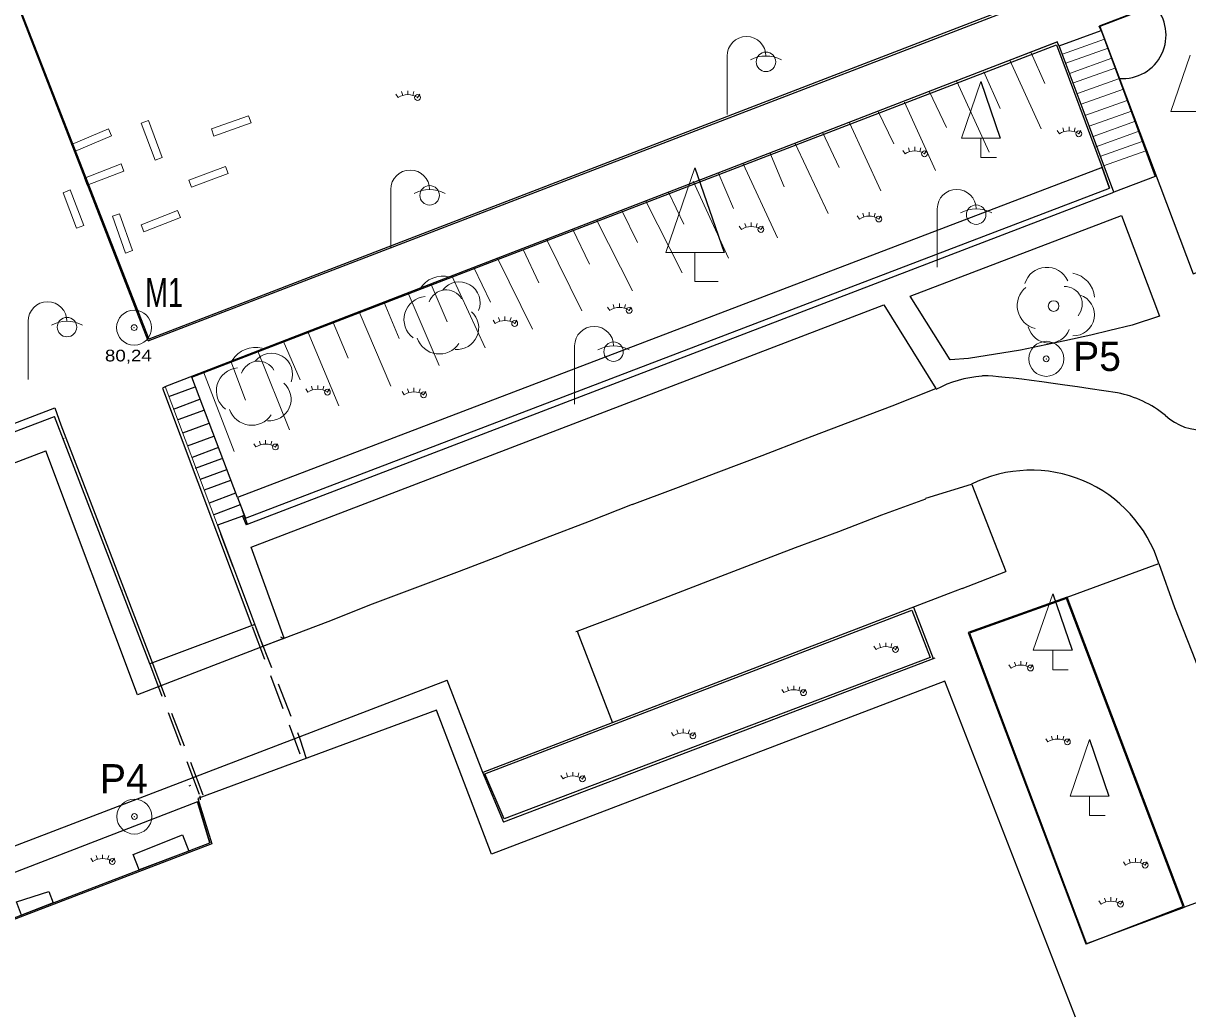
# Model space of a CAD drawing. Extents: x -89153 to -88764, y -100884 to -100462.
# Drawn here: x -88957.6 to -88897.7, y -100709.6 to -100658.8 of the extents above; entities that cross this region are included whole.
import ezdxf
from ezdxf.enums import TextEntityAlignment as Align

# ---------------------------------------------------------------- set-up
doc = ezdxf.new("R2010")
doc.units = 0
doc.header["$LTSCALE"] = 0.6
doc.header["$PDMODE"] = 32
doc.header["$PDSIZE"] = 0.3
doc.linetypes.add('MEDIUM_DASHED', pattern=[4.5, 3, -1.5])
for name, color, linetype, lineweight in [('10', 7, 'Continuous', 25), ('11', 7, 'Continuous', 25), ('12', 7, 'Continuous', 25), ('2', 7, 'Continuous', 13), ('20', 7, 'Continuous', 13), ('21', 7, 'Continuous', 13), ('22', 7, 'Continuous', 25), ('41', 7, 'Continuous', 13), ('42', 7, 'Continuous', 25)]:
    doc.layers.add(name, color=color, linetype=linetype, lineweight=lineweight)

msp = doc.modelspace()

# ---------------------------------------------------------------- linework, layer by layer
at = {"layer": '10'}
for p, q in [((-88878.47, -100649.84), (-88902.278, -100658.948)), ((-88951.174, -100675.124), (-88958.614, -100655.934)), ((-88922.089, -100666.583), (-88904.408, -100659.744)), ((-88950.293, -100677.477), (-88922.089, -100666.583)), ((-88946.065, -100684.549), (-88901.534, -100667.481)), ((-88908.825, -100682.507), (-88907.087, -100686.986)), ((-88946.33, -100684.14), (-88946.131, -100684.578)), ((-88946.065, -100684.549), (-88946.133, -100684.577)), ((-88909.328, -100687.851), (-88907.087, -100686.986)), ((-88910.795, -100691.463), (-88911.816, -100688.824)), ((-88910.738, -100691.436), (-88932.904, -100699.863)), ((-88997.713, -100716.257), (-88935.799, -100692.574)), ((-88933.976, -100697.291), (-88932.91, -100699.864)), ((-88948.998, -100697.981), (-88949.088, -100698.019)), ((-88948.63, -100698.823), (-88948.005, -100700.931)), ((-88948.48, -100698.715), (-88948.502, -100698.509)), ((-88947.899, -100700.98), (-88983.105, -100714.412)), ((-88949.086, -100701.345), (-88951.631, -100702.319))]:
    msp.add_line(p, q, dxfattribs=at)
for points in [[(-88951.174, -100675.124), (-88879.563, -100647.64), (-88895.495, -100616.436)], [(-88945.874, -100685.722), (-88913.354, -100673.269), (-88910.672, -100677.581)], [(-88945.684, -100689.698), (-88951.088, -100691.732), (-88955.99, -100679.016)], [(-89011.698, -100716.228), (-89014.706, -100708.308), (-89015.336, -100705.728), (-89002.081, -100698.211), (-88956.439, -100680.779)], [(-88944.363, -100690.338), (-88944.206, -100690.425), (-88951.725, -100693.311), (-88956.439, -100680.779)], [(-88946.33, -100684.14), (-88947.61, -100684.602), (-88945.711, -100689.667), (-88945.282, -100690.815), (-88944.18, -100690.414), (-88945.874, -100685.722)], [(-88893.134, -100702.486), (-88897.902, -100704.23), (-88903.928, -100688.304), (-88899.216, -100686.577)], [(-88909.328, -100687.851), (-88910.038, -100688.125), (-88933.968, -100697.317), (-88935.799, -100692.574)], [(-88903.928, -100688.304), (-88909.023, -100690.121), (-88902.962, -100706.121), (-88897.902, -100704.23)], [(-88903.492, -100709.886), (-88910.221, -100692.62), (-88933.523, -100701.509), (-88936.355, -100694.104), (-88948.61, -100698.641)]]:
    msp.add_lwpolyline(points, dxfattribs=at)
at = {"layer": '10', "linetype": 'MEDIUM_DASHED'}
msp.add_lwpolyline([(-88947.446, -100685.037), (-88945.711, -100689.667), (-88945.496, -100690.241), (-88943.367, -100695.582), (-88943.054, -100696.584)], dxfattribs=at)
at = {"layer": '10'}
for centre, radius, start, end in [((-88907.931, -100682.763), 5.8269, 93.80819, 118.07871), ((-88902.423, -100683.272), 5.5784, 50.55739, 78.78682), ((-88896.955, -100676.869), 2.8444, 227.43634, 320.88244), ((-88905.779, -100688.661), 6.8859, 17.61661, 116.52883)]:
    msp.add_arc(centre, radius, start, end, dxfattribs=at)
msp.add_ellipse((-88901.3758, -100678.0385), major_axis=(-6.9422, 1.0895), ratio=0.033778, start_param=4.712389, end_param=6.2831853, dxfattribs=at)
at = {"layer": '11'}
for p, q in [((-88991.673, -100692.199), (-88955.974, -100678.571)), ((-88991.333, -100692.509), (-88955.99, -100679.016))]:
    msp.add_line(p, q, dxfattribs=at)
at = {"layer": '11', "linetype": 'MEDIUM_DASHED'}
for p, q in [((-88955.516, -100680.109), (-88955.505, -100680.138)), ((-88952.546, -100687.916), (-88952.531, -100687.955)), ((-88945.828, -100689.801), (-88943.368, -100696.351)), ((-88951.106, -100691.7), (-88948.514, -100698.513)), ((-88950.935, -100691.739), (-88948.359, -100698.454))]:
    msp.add_line(p, q, dxfattribs=at)
at = {"layer": '11'}
for points in [[(-88950.326, -100677.513), (-88950.429, -100677.551), (-88945.838, -100689.775)], [(-88955.974, -100678.571), (-88955.652, -100679.442), (-88950.931, -100691.748)]]:
    msp.add_lwpolyline(points, dxfattribs=at)
at = {"layer": '12'}
for p, q in [((-88902.182, -100659.184), (-88900.957, -100662.458)), ((-88948.764, -100677.503), (-88950.119, -100678.004)), ((-88948.525, -100678.147), (-88949.88, -100678.648)), ((-88948.283, -100678.688), (-88949.638, -100679.189)), ((-88948.058, -100679.374), (-88949.413, -100679.875)), ((-88947.816, -100680.041), (-88949.171, -100680.542)), ((-88947.558, -100680.613), (-88948.913, -100681.114)), ((-88947.395, -100681.194), (-88948.75, -100681.695)), ((-88947.137, -100681.759), (-88948.492, -100682.26)), ((-88946.939, -100682.305), (-88948.294, -100682.806)), ((-88926.288, -100683.546), (-88924.046, -100682.696)), ((-88911.19, -100683.209), (-88908.855, -100682.5)), ((-88946.683, -100682.961), (-88948.038, -100683.462)), ((-88946.434, -100683.562), (-88947.789, -100684.063)), ((-88946.065, -100684.549), (-88946.235, -100684.106)), ((-88947.621, -100684.606), (-88947.61, -100684.602)), ((-88929.126, -100690.05), (-88927.294, -100694.762))]:
    msp.add_line(p, q, dxfattribs=at)
at = {"layer": '12', "lineweight": 13}
for p, q in [((-88922.089, -100666.583), (-88904.444, -100659.774)), ((-88904.177, -100660.4), (-88902.009, -100659.624)), ((-88905.074, -100661.896), (-88905.771, -100660.322)), ((-88903.996, -100660.865), (-88901.828, -100660.089)), ((-88906.882, -100660.705), (-88905.272, -100664.232)), ((-88903.803, -100661.384), (-88901.635, -100660.608)), ((-88903.596, -100661.875), (-88901.428, -100661.099)), ((-88907.379, -100663.191), (-88908.217, -100661.298)), ((-88903.403, -100662.419), (-88901.235, -100661.643)), ((-88910.129, -100664.167), (-88911.011, -100662.338)), ((-88909.602, -100661.806), (-88907.943, -100665.439)), ((-88903.208, -100662.962), (-88901.04, -100662.186)), ((-88912.298, -100662.858), (-88910.694, -100666.372)), ((-88903.016, -100663.545), (-88900.848, -100662.769)), ((-88912.839, -100665.008), (-88913.656, -100663.315)), ((-88902.796, -100664.1), (-88900.628, -100663.324)), ((-88915.116, -100663.921), (-88913.516, -100667.415)), ((-88902.589, -100664.619), (-88900.421, -100663.843)), ((-88915.648, -100666.212), (-88916.501, -100664.404)), ((-88902.447, -100665.149), (-88900.279, -100664.373)), ((-88917.91, -100664.986), (-88916.211, -100668.581)), ((-88902.242, -100665.653), (-88900.074, -100664.877)), ((-88918.481, -100667.209), (-88919.221, -100665.444)), ((-88902.06, -100666.14), (-88899.892, -100665.364)), ((-88921.089, -100668.324), (-88921.866, -100666.47)), ((-88920.579, -100666.025), (-88918.824, -100669.834)), ((-88950.293, -100677.477), (-88922.089, -100666.583)), ((-88923.15, -100666.926), (-88921.332, -100670.871)), ((-88923.629, -100669.124), (-88924.418, -100667.486)), ((-88925.601, -100667.916), (-88923.719, -100671.635)), ((-88928.122, -100668.917), (-88926.278, -100672.561)), ((-88926.021, -100670.082), (-88926.814, -100668.437)), ((-88928.492, -100671.184), (-88929.357, -100669.373)), ((-88930.691, -100669.905), (-88928.886, -100673.581)), ((-88931.09, -100672.151), (-88931.902, -100670.436)), ((-88933.213, -100670.881), (-88931.419, -100674.535)), ((-88935.557, -100671.792), (-88933.85, -100675.48)), ((-88933.578, -100673.147), (-88934.423, -100671.362)), ((-88935.809, -100674.157), (-88936.617, -100672.225)), ((-88937.803, -100672.68), (-88936.216, -100676.389)), ((-88940.324, -100673.632), (-88938.69, -100677.452)), ((-88938.264, -100675.004), (-88939.039, -100673.151)), ((-88940.896, -100676.013), (-88941.658, -100674.188)), ((-88942.944, -100674.695), (-88941.362, -100678.473)), ((-88943.357, -100677.129), (-88944.229, -100675.125)), ((-88945.539, -100675.658), (-88943.903, -100679.708)), ((-88948.334, -100676.72), (-88946.748, -100680.822)), ((-88946.176, -100678.18), (-88946.924, -100676.164)), ((-88950.293, -100677.477), (-88947.61, -100684.602))]:
    msp.add_line(p, q, dxfattribs=at)
at = {"layer": '12'}
for points in [[(-88900.957, -100662.458), (-88899.412, -100666.683), (-88901.534, -100667.481), (-88903.104, -100663.255), (-88904.343, -100659.967), (-88902.182, -100659.184)], [(-88924.046, -100682.696), (-88921.834, -100681.852), (-88919.611, -100681.016), (-88919.611, -100681.016), (-88917.4, -100680.161), (-88915.18, -100679.32), (-88912.923, -100678.471), (-88910.672, -100677.581)], [(-88929.184, -100690.072), (-88929.126, -100690.05), (-88926.889, -100689.203), (-88926.889, -100689.203), (-88924.656, -100688.352), (-88922.4, -100687.481), (-88922.4, -100687.481), (-88920.17, -100686.627), (-88917.891, -100685.747), (-88915.675, -100684.923), (-88913.449, -100684.065), (-88911.196, -100683.24)], [(-88946.341, -100683.827), (-88946.235, -100684.106), (-88946.331, -100684.14)], [(-88926.288, -100683.546), (-88928.496, -100684.416), (-88930.745, -100685.271), (-88932.972, -100686.129)], [(-88944.18, -100690.414), (-88941.91, -100689.546), (-88939.643, -100688.642), (-88937.452, -100687.817), (-88937.452, -100687.817), (-88935.17, -100686.965), (-88935.17, -100686.965), (-88932.972, -100686.129)], [(-88899.216, -100686.577), (-88898.406, -100688.83), (-88897.517, -100691.095), (-88896.645, -100693.328), (-88895.791, -100695.566), (-88894.932, -100697.792), (-88893.134, -100702.486)]]:
    msp.add_lwpolyline(points, dxfattribs=at)
at = {"layer": '2', "lineweight": 25}
for p, q in [((-88902.182, -100659.184), (-88902.278, -100658.948)), ((-88904.343, -100659.967), (-88904.444, -100659.774)), ((-88948.61, -100698.641), (-88947.899, -100700.98))]:
    msp.add_line(p, q, dxfattribs=at)
at = {"layer": '2'}
for centre in [(-88951.892, -100674.449), (-88905.006, -100676.052), (-88951.878, -100699.573)]:
    msp.add_circle(centre, 0.9, dxfattribs=at)
for p in [(-88951.892, -100674.449), (-88905.006, -100676.052), (-88951.878, -100699.573)]:
    msp.add_point(p, dxfattribs=at)
at = {"layer": '20', "lineweight": 25}
for p, q in [((-88879.754, -100647.56), (-88951.142, -100675.046)), ((-88959.836, -100652.751), (-88951.142, -100675.046)), ((-88946.161, -100684.245), (-88901.745, -100667.274)), ((-88946.574, -100683.186), (-88946.161, -100684.245))]:
    msp.add_line(p, q, dxfattribs=at)
at = {"layer": '20'}
for p, q in [((-88938.087, -100662.514), (-88938.146, -100662.321)), ((-88937.822, -100662.475), (-88937.822, -100662.275)), ((-88937.563, -100662.512), (-88937.507, -100662.322)), ((-88938.322, -100662.625), (-88938.432, -100662.458)), ((-88937.322, -100662.625), (-88937.212, -100662.458)), ((-88903.831, -100664.336), (-88903.831, -100664.136)), ((-88904.331, -100664.486), (-88904.441, -100664.319)), ((-88904.096, -100664.375), (-88904.155, -100664.182)), ((-88903.572, -100664.373), (-88903.516, -100664.183)), ((-88903.331, -100664.486), (-88903.221, -100664.319)), ((-88912.264, -100665.515), (-88912.374, -100665.348)), ((-88912.029, -100665.404), (-88912.088, -100665.211)), ((-88911.764, -100665.365), (-88911.764, -100665.165)), ((-88911.505, -100665.402), (-88911.449, -100665.212)), ((-88911.264, -100665.515), (-88911.154, -100665.348)), ((-88914.61, -100668.868), (-88914.72, -100668.701)), ((-88914.375, -100668.757), (-88914.434, -100668.564)), ((-88914.11, -100668.718), (-88914.11, -100668.518)), ((-88913.851, -100668.755), (-88913.795, -100668.565)), ((-88913.61, -100668.868), (-88913.5, -100668.701)), ((-88920.672, -100669.404), (-88920.782, -100669.237)), ((-88920.437, -100669.293), (-88920.496, -100669.1)), ((-88920.172, -100669.254), (-88920.172, -100669.054)), ((-88919.913, -100669.291), (-88919.857, -100669.101)), ((-88919.672, -100669.404), (-88919.562, -100669.237)), ((-88927.447, -100673.562), (-88927.557, -100673.395)), ((-88927.212, -100673.451), (-88927.271, -100673.258)), ((-88926.947, -100673.412), (-88926.947, -100673.212)), ((-88926.688, -100673.449), (-88926.632, -100673.259)), ((-88926.447, -100673.562), (-88926.337, -100673.395)), ((-88933.33, -100674.232), (-88933.44, -100674.065)), ((-88933.095, -100674.121), (-88933.154, -100673.928)), ((-88932.83, -100674.082), (-88932.83, -100673.882)), ((-88932.571, -100674.119), (-88932.515, -100673.929)), ((-88932.33, -100674.232), (-88932.22, -100674.065)), ((-88942.957, -100677.764), (-88943.067, -100677.597)), ((-88942.722, -100677.653), (-88942.781, -100677.46)), ((-88942.457, -100677.614), (-88942.457, -100677.414)), ((-88942.198, -100677.651), (-88942.142, -100677.461)), ((-88941.957, -100677.764), (-88941.847, -100677.597)), ((-88938.01, -100677.898), (-88938.12, -100677.731)), ((-88937.775, -100677.787), (-88937.834, -100677.594)), ((-88937.51, -100677.748), (-88937.51, -100677.548)), ((-88937.251, -100677.785), (-88937.195, -100677.595)), ((-88937.01, -100677.898), (-88936.9, -100677.731)), ((-88945.396, -100680.469), (-88945.455, -100680.276)), ((-88945.131, -100680.43), (-88945.131, -100680.23)), ((-88944.872, -100680.467), (-88944.816, -100680.277)), ((-88945.631, -100680.58), (-88945.741, -100680.413)), ((-88944.631, -100680.58), (-88944.521, -100680.413)), ((-88913.753, -100690.991), (-88913.863, -100690.824)), ((-88913.517, -100690.881), (-88913.576, -100690.687)), ((-88913.253, -100690.841), (-88913.253, -100690.641)), ((-88912.994, -100690.879), (-88912.937, -100690.688)), ((-88912.753, -100690.991), (-88912.643, -100690.824)), ((-88906.576, -100691.831), (-88906.635, -100691.637)), ((-88906.312, -100691.791), (-88906.312, -100691.591)), ((-88906.053, -100691.829), (-88905.996, -100691.638)), ((-88906.812, -100691.941), (-88906.922, -100691.774)), ((-88905.812, -100691.941), (-88905.702, -100691.774)), ((-88917.986, -100693.057), (-88917.986, -100692.857)), ((-88918.486, -100693.207), (-88918.596, -100693.04)), ((-88918.25, -100693.097), (-88918.309, -100692.903)), ((-88917.727, -100693.095), (-88917.67, -100692.904)), ((-88917.486, -100693.207), (-88917.376, -100693.04)), ((-88924.166, -100695.422), (-88924.276, -100695.255)), ((-88923.93, -100695.312), (-88923.989, -100695.118)), ((-88923.666, -100695.272), (-88923.666, -100695.072)), ((-88923.407, -100695.31), (-88923.35, -100695.119)), ((-88923.166, -100695.422), (-88923.056, -100695.255)), ((-88904.918, -100695.739), (-88905.028, -100695.572)), ((-88904.682, -100695.629), (-88904.741, -100695.435)), ((-88904.418, -100695.589), (-88904.418, -100695.389)), ((-88904.159, -100695.627), (-88904.102, -100695.436)), ((-88903.918, -100695.739), (-88903.808, -100695.572)), ((-88929.846, -100697.638), (-88929.956, -100697.471)), ((-88929.61, -100697.528), (-88929.669, -100697.334)), ((-88929.346, -100697.488), (-88929.346, -100697.288)), ((-88929.087, -100697.526), (-88929.03, -100697.335)), ((-88928.846, -100697.638), (-88928.736, -100697.471)), ((-88954.016, -100701.885), (-88954.126, -100701.718)), ((-88953.78, -100701.775), (-88953.839, -100701.581)), ((-88953.516, -100701.735), (-88953.516, -100701.535)), ((-88953.257, -100701.773), (-88953.2, -100701.582)), ((-88953.016, -100701.885), (-88952.906, -100701.718)), ((-88900.686, -100701.959), (-88900.745, -100701.765)), ((-88900.422, -100701.919), (-88900.422, -100701.719)), ((-88900.163, -100701.957), (-88900.106, -100701.766)), ((-88900.922, -100702.069), (-88901.032, -100701.902)), ((-88899.922, -100702.069), (-88899.812, -100701.902)), ((-88902.184, -100704.074), (-88902.294, -100703.907)), ((-88901.948, -100703.964), (-88902.007, -100703.77)), ((-88901.684, -100703.924), (-88901.684, -100703.724)), ((-88901.425, -100703.962), (-88901.368, -100703.771)), ((-88901.184, -100704.074), (-88901.074, -100703.907))]:
    msp.add_line(p, q, dxfattribs=at)
at = {"layer": '20', "lineweight": 25}
for points in [[(-88897.448, -100671.68), (-88874.519, -100662.992), (-88874.022, -100663.967), (-88871.962, -100663.177), (-88875.347, -100656.253), (-88878.595, -100649.919), (-88902.251, -100658.965)], [(-88912.004, -100672.839), (-88901.13, -100668.692), (-88899.175, -100673.851), (-88900.591, -100674.323), (-88901.737, -100674.593), (-88902.715, -100674.829), (-88904.047, -100675.132), (-88906.323, -100675.604), (-88909.003, -100676.043), (-88909.947, -100676.11)], [(-88908.952, -100690.158), (-88902.939, -100706.112), (-88897.961, -100704.194), (-88903.957, -100688.374)], [(-88911.922, -100688.969), (-88910.963, -100691.397), (-88932.879, -100699.698), (-88933.858, -100697.372)], [(-88948.63, -100698.823), (-88973.084, -100708.257), (-88972.338, -100710.245), (-88948.005, -100700.931)]]:
    msp.add_lwpolyline(points, close=True, dxfattribs=at)
for points in [[(-88936.87, -100672.353), (-88904.479, -100659.909), (-88902.126, -100666.211), (-88901.745, -100667.274), (-88902.126, -100666.211)], [(-88902.126, -100666.211), (-88946.574, -100683.186), (-88948.933, -100676.99), (-88936.87, -100672.353)]]:
    msp.add_lwpolyline(points, dxfattribs=at)
msp.add_arc((-88901.074, -100659.418), 2.2312, 265.49138, 43.12709, dxfattribs=at)
at = {"layer": '20'}
for centre in [(-88937.8223, -100663.3834), (-88903.8313, -100665.2444), (-88911.7643, -100666.2734), (-88914.1103, -100669.6264), (-88920.1723, -100670.1624), (-88926.9473, -100674.3204), (-88932.8303, -100674.9904), (-88942.4573, -100678.5224), (-88937.5103, -100678.6564), (-88945.1313, -100681.3384), (-88913.2526, -100691.7495), (-88906.3116, -100692.6995), (-88917.9856, -100693.9655), (-88923.6656, -100696.1805), (-88904.4176, -100696.4975), (-88929.3456, -100698.3965), (-88953.5156, -100702.6435), (-88900.4216, -100702.8275), (-88901.6836, -100704.8325)]:
    msp.add_arc(centre, 0.9083, 56.60151, 123.39849, dxfattribs=at)
for p in [(-88937.322, -100662.625), (-88903.331, -100664.486), (-88911.264, -100665.515), (-88913.61, -100668.868), (-88919.672, -100669.404), (-88926.447, -100673.562), (-88932.33, -100674.232), (-88941.957, -100677.764), (-88937.01, -100677.898), (-88944.631, -100680.58), (-88912.753, -100690.991), (-88905.812, -100691.941), (-88917.486, -100693.207), (-88923.166, -100695.422), (-88903.918, -100695.739), (-88928.846, -100697.638), (-88953.016, -100701.885), (-88899.922, -100702.069), (-88901.184, -100704.074)]:
    msp.add_point(p, dxfattribs=at)
at = {"layer": '21', "lineweight": 25}
for p, q in [((-88908.369, -100661.805), (-88907.369, -100664.705)), ((-88908.369, -100661.805), (-88907.369, -100664.705)), ((-88923.065, -100666.231), (-88921.565, -100670.581)), ((-88923.065, -100666.231), (-88921.565, -100670.581)), ((-88904.674, -100688.129), (-88903.674, -100691.029)), ((-88902.78, -100695.62), (-88901.78, -100698.52))]:
    msp.add_line(p, q, dxfattribs=at)
at = {"layer": '21'}
for points in [[(-88896.601, -100663.348), (-88898.601, -100663.348), (-88897.601, -100660.448)], [(-88907.369, -100664.705), (-88909.369, -100664.705), (-88908.369, -100661.805)], [(-88907.369, -100664.705), (-88909.369, -100664.705), (-88908.369, -100661.805)], [(-88908.369, -100664.705), (-88908.369, -100665.705), (-88907.569, -100665.705)], [(-88908.369, -100664.705), (-88908.369, -100665.705), (-88907.569, -100665.705)], [(-88921.565, -100670.581), (-88924.565, -100670.581), (-88923.065, -100666.231)], [(-88921.565, -100670.581), (-88924.565, -100670.581), (-88923.065, -100666.231)], [(-88923.065, -100670.581), (-88923.065, -100672.081), (-88921.865, -100672.081)], [(-88923.065, -100670.581), (-88923.065, -100672.081), (-88921.865, -100672.081)], [(-88903.674, -100691.029), (-88905.674, -100691.029), (-88904.674, -100688.129)], [(-88904.674, -100691.029), (-88904.674, -100692.029), (-88903.874, -100692.029)], [(-88901.78, -100698.52), (-88903.78, -100698.52), (-88902.78, -100695.62)], [(-88902.78, -100698.52), (-88902.78, -100699.52), (-88901.98, -100699.52)]]:
    msp.add_lwpolyline(points, dxfattribs=at)
msp.add_circle((-88904.6255, -100673.3395), 0.2737, dxfattribs=at)
for centre, radius, start, end in [((-88904.9753, -100672.5305), 1.1831, 24.76228, 163.22075), ((-88936.0199, -100673.1913), 1.3901, 75.22462, 148.57542), ((-88903.9064, -100673.0116), 1.3901, 5.22462, 78.57542), ((-88935.8557, -100673.418), 0.9128, 29.6043, 161.68267), ((-88935.18, -100673.1728), 1.0742, 337.9563, 141.79057), ((-88905.2853, -100673.3188), 1.2099, 128.95546, 256.05052), ((-88904.0632, -100673.2434), 0.9128, 319.6043, 91.68267), ((-88936.8375, -100674.0313), 1.1831, 94.76228, 233.22075), ((-88903.6017, -100673.7944), 1.0742, 267.9563, 71.79057), ((-88935.2894, -100674.4622), 1.1107, 264.5123, 48.26394), ((-88904.8507, -100674.1327), 1.1107, 194.5123, 338.26394), ((-88945.6639, -100676.8563), 1.3901, 75.22462, 148.57542), ((-88936.2028, -100674.5922), 1.2099, 198.95546, 326.05052), ((-88944.824, -100676.8378), 1.0742, 337.9563, 141.79057), ((-88946.4815, -100677.6963), 1.1831, 94.76228, 233.22075), ((-88945.4997, -100677.083), 0.9128, 29.6043, 161.68267), ((-88944.9334, -100678.1272), 1.1107, 264.5123, 48.26394), ((-88945.8468, -100678.2572), 1.2099, 198.95546, 326.05052)]:
    msp.add_arc(centre, radius, start, end, dxfattribs=at)
at = {"layer": '22', "lineweight": 13}
for p, q in [((-88947.789, -100664.604), (-88945.882, -100663.932)), ((-88954.301, -100667.129), (-88952.414, -100666.406)), ((-88948.947, -100667.237), (-88947.062, -100666.53)), ((-88953.005, -100668.728), (-88952.338, -100670.614)), ((-88952.338, -100670.614), (-88951.976, -100670.486))]:
    msp.add_line(p, q, dxfattribs=at)
for points in [[(-88947.789, -100664.604), (-88947.92, -100664.231), (-88946.013, -100663.559), (-88945.882, -100663.932)], [(-88951.156, -100663.797), (-88951.526, -100663.935), (-88950.815, -100665.836)], [(-88951.156, -100663.797), (-88950.445, -100665.698), (-88950.815, -100665.836)], [(-88954.953, -100665.395), (-88955.107, -100665.031), (-88953.218, -100664.231)], [(-88954.953, -100665.395), (-88953.064, -100664.595), (-88953.218, -100664.231)], [(-88954.301, -100667.129), (-88954.442, -100666.76), (-88952.555, -100666.037), (-88952.414, -100666.406)], [(-88948.947, -100667.237), (-88949.086, -100666.867), (-88947.201, -100666.16), (-88947.062, -100666.53)], [(-88954.48, -100669.193), (-88955.173, -100667.374), (-88955.542, -100667.515)], [(-88955.542, -100667.515), (-88954.849, -100669.334), (-88954.48, -100669.193)], [(-88953.005, -100668.728), (-88952.643, -100668.6), (-88951.976, -100670.486)], [(-88951.537, -100669.158), (-88949.659, -100668.426), (-88949.516, -100668.794)], [(-88951.537, -100669.158), (-88951.394, -100669.526), (-88949.516, -100668.794)]]:
    msp.add_lwpolyline(points, dxfattribs=at)
at = {"layer": '41'}
for p, q in [((-88921.413, -100663.49), (-88921.413, -100660.49)), ((-88938.703, -100670.351), (-88938.703, -100667.351)), ((-88910.606, -100671.344), (-88910.606, -100668.344)), ((-88957.344, -100677.121), (-88957.344, -100674.121)), ((-88929.247, -100678.385), (-88929.247, -100675.385))]:
    msp.add_line(p, q, dxfattribs=at)
for centre in [(-88919.413, -100660.79), (-88936.703, -100667.651), (-88908.606, -100668.644), (-88955.344, -100674.421), (-88927.247, -100675.685)]:
    msp.add_circle(centre, 0.5, dxfattribs=at)
for centre, radius, start, end in [((-88920.413, -100660.49), 1, 0, 180), ((-88919.413, -100662.19), 1.7, 61.92751, 118.07249), ((-88937.703, -100667.351), 1, 0, 180), ((-88936.703, -100669.051), 1.7, 61.92751, 118.07249), ((-88909.606, -100668.344), 1, 0, 180), ((-88908.606, -100670.044), 1.7, 61.92751, 118.07249), ((-88956.344, -100674.121), 1, 0, 180), ((-88955.344, -100675.821), 1.7, 61.92751, 118.07249), ((-88928.247, -100675.385), 1, 0, 180), ((-88927.247, -100677.085), 1.7, 61.92751, 118.07249)]:
    msp.add_arc(centre, radius, start, end, dxfattribs=at)
at = {"layer": '42'}
for points in [[(-88951.935, -100701.524), (-88949.406, -100700.508), (-88949.086, -100701.345), (-88951.631, -100702.319)], [(-88957.942, -100703.952), (-88956.271, -100703.426), (-88956.048, -100704.01), (-88957.681, -100704.635)]]:
    msp.add_lwpolyline(points, close=True, dxfattribs=at)

# ---------------------------------------------------------------- texts
at = {"layer": '2'}
for s, height, width, p in [('M1', 1.5, 0.7, (-88950.35, -100673.393)), ('80,24', 0.6, 1.2, (-88952.188, -100676.185))]:
    msp.add_text(s, height=height, dxfattribs=dict(at, width=width)).set_placement(p, align=Align.CENTER)
for s, p in [('P5', (-88902.392, -100676.676)), ('P4', (-88952.4225, -100698.381))]:
    msp.add_text(s, height=1.5, dxfattribs=at).set_placement(p, align=Align.CENTER)

doc.saveas('drawing.dxf')
